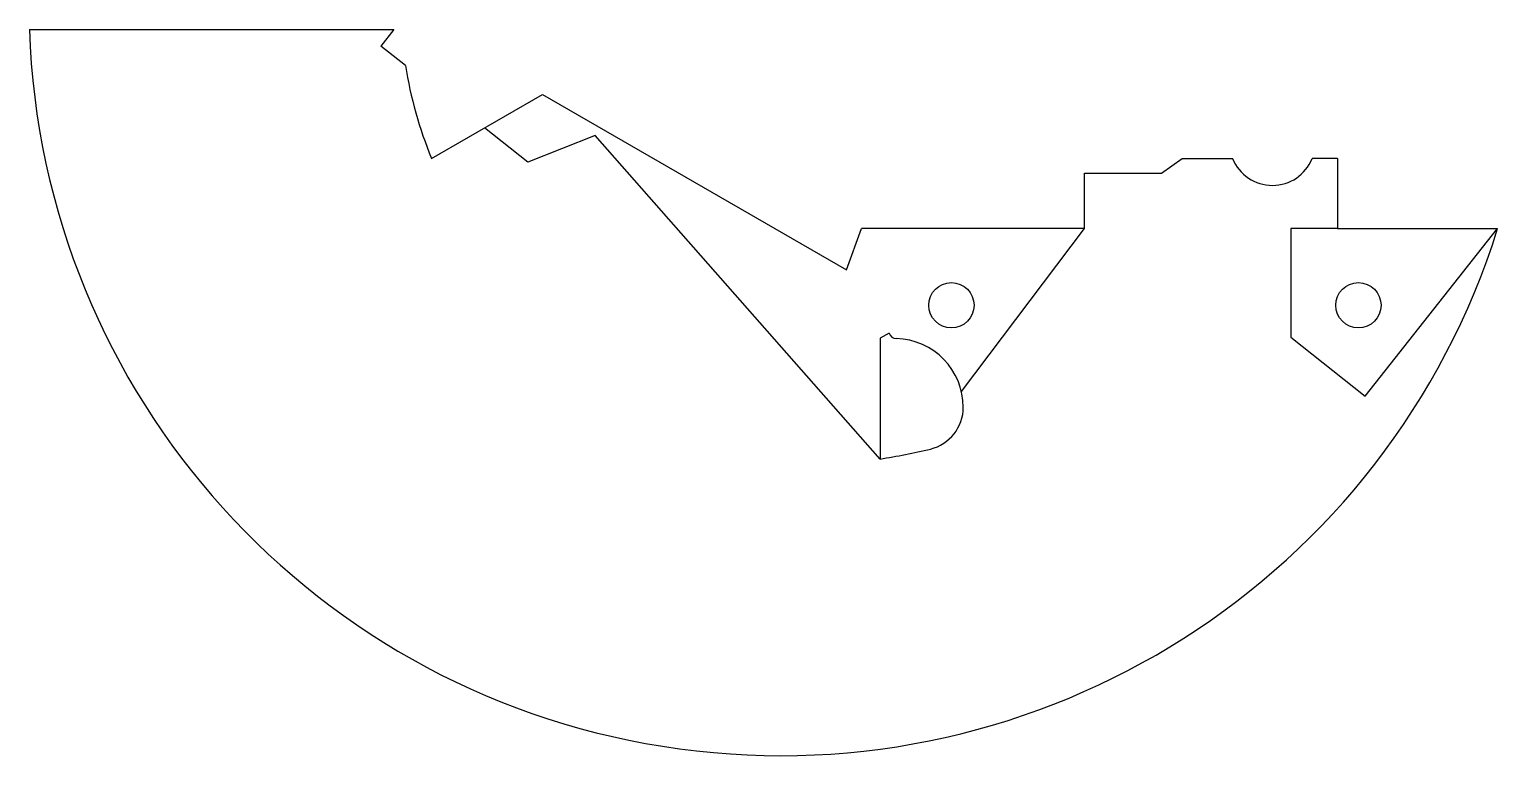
# Model space of a CAD drawing. Extents: x -14.9 to 14.2, y -14.9 to -0.5.
import ezdxf

# ---------------------------------------------------------------- set-up
doc = ezdxf.new("R2010")
doc.units = 0
doc.layers.add('MODELSKETCH_VISIBLE', color=7, linetype='CONTINUOUS')

msp = doc.modelspace()

# ---------------------------------------------------------------- linework, layer by layer
at = {"layer": 'MODELSKETCH_VISIBLE'}
for p, q in [((-14.892, -0.5), (-7.662, -0.5)), ((-7.662, -0.5), (-7.923, -0.83)), ((-7.431, -1.218), (-7.923, -0.83)), ((-6.916, -3.059), (-4.719, -1.791)), ((-4.719, -1.791), (1.307, -5.27)), ((-5.005, -3.133), (-5.866, -2.453)), ((-3.675, -2.604), (-5.005, -3.133)), ((1.976, -9.019), (-3.675, -2.604)), ((7.555, -3.349), (7.965, -3.063)), ((7.965, -3.063), (8.967, -3.063)), ((11.044, -3.063), (10.543, -3.063)), ((11.044, -3.063), (11.044, -4.449)), ((6.027, -3.349), (7.555, -3.349)), ((6.027, -4.449), (6.027, -3.349)), ((1.307, -5.27), (1.606, -4.449)), ((6.027, -4.449), (1.606, -4.449)), ((3.589, -7.68), (6.027, -4.449)), ((10.119, -4.449), (10.119, -6.603)), ((11.044, -4.449), (10.119, -4.449)), ((11.044, -4.449), (14.22, -4.449)), ((11.594, -7.77), (14.22, -4.449)), ((2.157, -6.521), (1.976, -6.626)), ((1.976, -6.626), (1.976, -9.019)), ((10.119, -6.603), (11.594, -7.77))]:
    msp.add_line(p, q, dxfattribs=at)
for centre in [(3.39, -5.97), (11.46, -5.97)]:
    msp.add_circle(centre, 0.45, dxfattribs=at)
for centre, radius, start, end in [((0, 0), 14.9, 181.923, 342.6288), ((0.219, -0.072), 7.735, 188.5182, 202.7166), ((9.755, -2.744), 0.85, 201.9773, 338.0227), ((2.302, -6.482), 0.15, 195.1818, 268.5467), ((2.263, -7.994), 1.363, 0, 88.5467), ((2.776, -7.994), 0.85, 283.5596, 0), ((0.026, 3.408), 12.579, 278.9178, 283.5596)]:
    msp.add_arc(centre, radius, start, end, dxfattribs=at)

doc.saveas('drawing.dxf')
